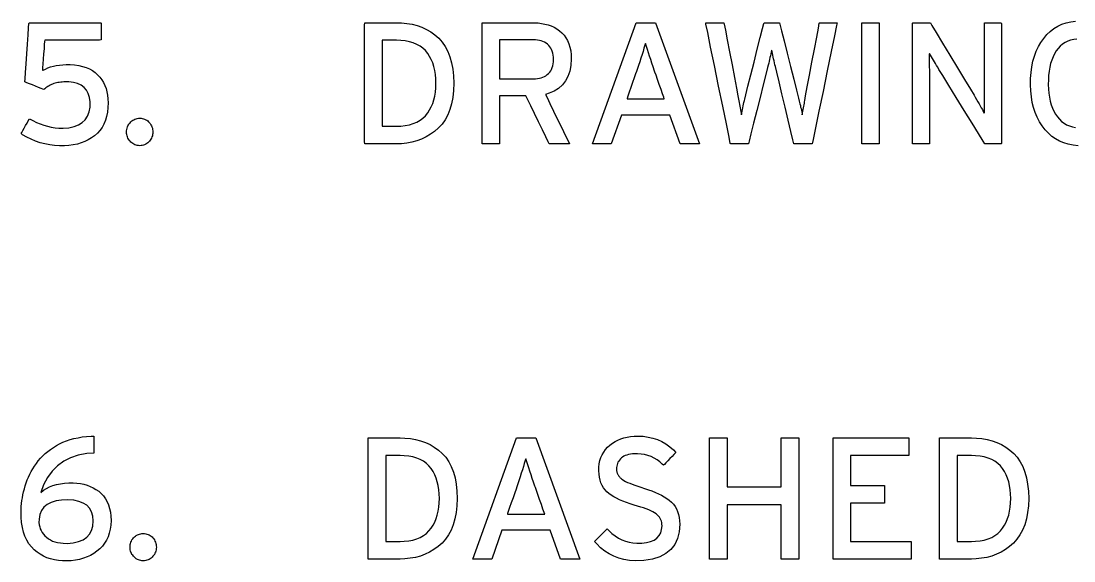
# Model space of a CAD drawing. Extents: x 1 to 47.7, y 0.2 to 35.
# Drawn here: x 1.028 to 3.309, y 21.796 to 22.966 of the extents above; entities that cross this region are included whole.
import ezdxf

# ---------------------------------------------------------------- set-up
doc = ezdxf.new("R2010")
doc.units = 0
doc.header["$MEASUREMENT"] = 0
doc.layers.add('7_0_____DWG', color=7, linetype='CONTINUOUS')

msp = doc.modelspace()

# ---------------------------------------------------------------- linework, layer by layer
at = {"layer": '7_0_____DWG'}
for points in [[(1.2165, 22.7891), (1.2161, 22.7786), (1.215, 22.7687), (1.2131, 22.7595), (1.2106, 22.7509), (1.2073, 22.7429), (1.2034, 22.7356), (1.1987, 22.7289), (1.1933, 22.7229), (1.1873, 22.7175), (1.1807, 22.7127), (1.1737, 22.7085), (1.1662, 22.7049), (1.1583, 22.7019), (1.1499, 22.6995), (1.141, 22.6977), (1.1317, 22.6965), (1.1219, 22.6959), (1.1114, 22.6959), (1.1007, 22.6965), (1.0901, 22.6978), (1.0798, 22.6998), (1.0696, 22.7024), (1.0596, 22.7058), (1.0498, 22.7098), (1.0402, 22.7144), (1.0308, 22.7198), (1.028, 22.7222), (1.0295, 22.7248), (1.0318, 22.7289), (1.0347, 22.734), (1.0378, 22.7395), (1.0409, 22.7449), (1.0435, 22.7495), (1.0454, 22.7528), (1.0462, 22.7542), (1.0532, 22.7504), (1.0612, 22.7465), (1.0692, 22.7432), (1.0772, 22.7403), (1.0854, 22.738), (1.0935, 22.7362), (1.1017, 22.7349), (1.11, 22.7341), (1.1189, 22.7339), (1.1316, 22.7349), (1.1428, 22.7372), (1.1524, 22.7409), (1.1605, 22.7459), (1.1671, 22.7523), (1.172, 22.76), (1.1755, 22.7691), (1.1774, 22.7795), (1.1776, 22.7907), (1.1763, 22.8004), (1.1737, 22.8089), (1.1698, 22.8162), (1.1647, 22.8222), (1.1582, 22.827), (1.1505, 22.8306), (1.1415, 22.833), (1.1312, 22.8341), (1.1242, 22.8342), (1.1207, 22.8341), (1.1173, 22.8339), (1.1141, 22.8336), (1.1109, 22.8331), (1.1078, 22.8326), (1.1048, 22.832), (1.1019, 22.8312), (1.0991, 22.8304), (1.0964, 22.8293), (1.0938, 22.8282), (1.0913, 22.8269), (1.0888, 22.8256), (1.0863, 22.8242), (1.0839, 22.8227), (1.0816, 22.8211), (1.0793, 22.8195), (1.077, 22.8177), (1.0755, 22.8183), (1.0716, 22.8199), (1.066, 22.8222), (1.0594, 22.8249), (1.0525, 22.8277), (1.046, 22.8303), (1.0407, 22.8325), (1.0373, 22.8339), (1.0364, 22.8345), (1.0369, 22.841), (1.0378, 22.8547), (1.0391, 22.8734), (1.0405, 22.8947), (1.042, 22.9163), (1.0433, 22.9361), (1.0444, 22.9517), (1.045, 22.9609), (1.0463, 22.9624), (1.0564, 22.9624), (1.0747, 22.9624), (1.0984, 22.9624), (1.1247, 22.9624), (1.1508, 22.9624), (1.1741, 22.9624), (1.1916, 22.9624), (1.2006, 22.9624), (1.2013, 22.9618), (1.2013, 22.9589), (1.2013, 22.9541), (1.2013, 22.9483), (1.2013, 22.9419), (1.2013, 22.9358), (1.2013, 22.9305), (1.2013, 22.9267), (1.2013, 22.9251), (1.1978, 22.925), (1.1868, 22.925), (1.1703, 22.925), (1.1506, 22.925), (1.1298, 22.925), (1.1101, 22.925), (1.0937, 22.925), (1.0827, 22.925), (1.0792, 22.925), (1.0789, 22.9221), (1.0784, 22.9153), (1.0777, 22.9059), (1.0769, 22.8949), (1.0761, 22.8835), (1.0753, 22.8731), (1.0746, 22.8647), (1.0743, 22.8595), (1.0758, 22.8593), (1.0808, 22.8621), (1.0862, 22.8645), (1.0919, 22.8665), (1.098, 22.8683), (1.1044, 22.8696), (1.1111, 22.8707), (1.1182, 22.8714), (1.1256, 22.8718), (1.1345, 22.8718), (1.1439, 22.8711), (1.1528, 22.8698), (1.1611, 22.8679), (1.1687, 22.8655), (1.1759, 22.8624), (1.1824, 22.8588), (1.1884, 22.8546), (1.1938, 22.8498), (1.1986, 22.8445), (1.2028, 22.8389), (1.2064, 22.8328), (1.2095, 22.8264), (1.212, 22.8197), (1.214, 22.8126), (1.2154, 22.8051), (1.2163, 22.7973)], [(1.9655, 22.8312), (1.9648, 22.8154), (1.9631, 22.8007), (1.9605, 22.787), (1.9568, 22.7744), (1.9522, 22.7628), (1.9466, 22.7523), (1.94, 22.7428), (1.9323, 22.7344), (1.9239, 22.727), (1.9149, 22.7206), (1.9056, 22.715), (1.8957, 22.7103), (1.8854, 22.7065), (1.8747, 22.7036), (1.8635, 22.7015), (1.8519, 22.7003), (1.8415, 22.7), (1.8381, 22.7), (1.8304, 22.7), (1.8199, 22.7), (1.8078, 22.7), (1.7957, 22.7), (1.7848, 22.7), (1.7767, 22.7), (1.7725, 22.7), (1.7723, 22.7053), (1.7723, 22.7281), (1.7723, 22.7641), (1.7723, 22.808), (1.7723, 22.8544), (1.7723, 22.8983), (1.7723, 22.9342), (1.7723, 22.9571), (1.7725, 22.9624), (1.7767, 22.9624), (1.7848, 22.9624), (1.7957, 22.9624), (1.8078, 22.9624), (1.8199, 22.9624), (1.8304, 22.9624), (1.8381, 22.9624), (1.8415, 22.9624), (1.8521, 22.9622), (1.8639, 22.9611), (1.8753, 22.9592), (1.8861, 22.9563), (1.8965, 22.9526), (1.9064, 22.948), (1.9157, 22.9425), (1.9246, 22.9362), (1.933, 22.9289), (1.9404, 22.9204), (1.9469, 22.9108), (1.9525, 22.9002), (1.957, 22.8886), (1.9606, 22.8758), (1.9632, 22.862), (1.9648, 22.8471)], [(2.22, 22.8839), (2.219, 22.87), (2.2166, 22.8574), (2.2127, 22.8461), (2.2074, 22.8362), (2.2007, 22.8275), (2.1925, 22.8202), (2.1829, 22.8142), (2.1718, 22.8095), (2.1643, 22.8067), (2.1675, 22.8001), (2.1735, 22.7875), (2.1815, 22.7711), (2.1904, 22.7528), (2.1992, 22.7345), (2.207, 22.7184), (2.2129, 22.7063), (2.2158, 22.7003), (2.215, 22.7), (2.2113, 22.7), (2.2055, 22.7), (2.1984, 22.7), (2.1908, 22.7), (2.1835, 22.7), (2.1774, 22.7), (2.1733, 22.7), (2.1719, 22.7), (2.1697, 22.7045), (2.1645, 22.7153), (2.1572, 22.7304), (2.1488, 22.7478), (2.1401, 22.7657), (2.1321, 22.7821), (2.1259, 22.795), (2.1222, 22.8026), (2.1211, 22.8038), (2.1173, 22.8038), (2.1103, 22.8038), (2.1014, 22.8038), (2.0915, 22.8038), (2.0818, 22.8038), (2.0733, 22.8038), (2.0671, 22.8038), (2.0642, 22.8038), (2.0642, 22.8012), (2.0642, 22.792), (2.0642, 22.7779), (2.0642, 22.7609), (2.0642, 22.7429), (2.0642, 22.7259), (2.0642, 22.7119), (2.0642, 22.7026), (2.0641, 22.7), (2.0622, 22.7), (2.0582, 22.7), (2.0527, 22.7), (2.0464, 22.7), (2.04, 22.7), (2.0342, 22.7), (2.0297, 22.7), (2.0271, 22.7), (2.0268, 22.703), (2.0268, 22.7222), (2.0268, 22.7549), (2.0268, 22.7963), (2.0268, 22.8415), (2.0268, 22.8856), (2.0268, 22.9237), (2.0268, 22.9509), (2.0268, 22.9623), (2.0303, 22.9624), (2.0408, 22.9624), (2.0563, 22.9624), (2.0747, 22.9624), (2.0939, 22.9624), (2.112, 22.9624), (2.1267, 22.9624), (2.1361, 22.9624), (2.1405, 22.9624), (2.1482, 22.962), (2.1557, 22.9611), (2.1629, 22.9597), (2.1697, 22.9578), (2.1763, 22.9554), (2.1825, 22.9525), (2.1884, 22.9491), (2.1941, 22.9452), (2.1994, 22.9408), (2.2042, 22.9357), (2.2083, 22.93), (2.2118, 22.9238), (2.2147, 22.917), (2.2169, 22.9096), (2.2186, 22.9016), (2.2196, 22.8931)], [(2.742, 22.7), (2.7406, 22.7), (2.7368, 22.7), (2.7313, 22.7), (2.7248, 22.7), (2.7181, 22.7), (2.7118, 22.7), (2.7066, 22.7), (2.7032, 22.7), (2.7022, 22.7003), (2.7002, 22.7088), (2.6958, 22.7268), (2.6899, 22.7513), (2.6832, 22.7794), (2.6763, 22.8081), (2.6699, 22.8343), (2.6649, 22.8551), (2.662, 22.8674), (2.661, 22.8714), (2.66, 22.8757), (2.6591, 22.8799), (2.6581, 22.884), (2.6573, 22.888), (2.6564, 22.8919), (2.6556, 22.8957), (2.6549, 22.8994), (2.6542, 22.903), (2.6535, 22.9021), (2.6527, 22.8985), (2.652, 22.8947), (2.6512, 22.8909), (2.6503, 22.887), (2.6494, 22.8829), (2.6485, 22.8788), (2.6476, 22.8746), (2.6466, 22.8702), (2.6453, 22.8652), (2.6416, 22.8503), (2.6359, 22.8278), (2.629, 22.8007), (2.6218, 22.7719), (2.6148, 22.7444), (2.609, 22.7213), (2.605, 22.7055), (2.6036, 22.7), (2.6021, 22.7), (2.5982, 22.7), (2.5927, 22.7), (2.5864, 22.7), (2.5797, 22.7), (2.5736, 22.7), (2.5686, 22.7), (2.5654, 22.7), (2.5644, 22.7007), (2.5616, 22.7147), (2.5558, 22.7432), (2.548, 22.7816), (2.5391, 22.8253), (2.53, 22.8696), (2.5218, 22.9098), (2.5154, 22.9414), (2.5117, 22.9597), (2.5115, 22.9624), (2.5141, 22.9624), (2.5188, 22.9624), (2.5248, 22.9624), (2.5315, 22.9624), (2.5382, 22.9624), (2.544, 22.9624), (2.5485, 22.9624), (2.5507, 22.9624), (2.5514, 22.9595), (2.5539, 22.9465), (2.5579, 22.9254), (2.5628, 22.8994), (2.5682, 22.8713), (2.5733, 22.844), (2.5778, 22.8205), (2.581, 22.8038), (2.5823, 22.7966), (2.583, 22.7932), (2.5837, 22.7894), (2.5844, 22.7855), (2.5851, 22.7816), (2.5858, 22.7777), (2.5864, 22.7738), (2.5871, 22.7698), (2.5877, 22.7657), (2.5883, 22.7625), (2.5891, 22.7665), (2.5899, 22.7705), (2.5907, 22.7744), (2.5915, 22.7783), (2.5923, 22.7822), (2.5931, 22.786), (2.594, 22.7898), (2.5948, 22.7936), (2.5955, 22.7968), (2.5979, 22.8062), (2.6026, 22.8247), (2.6088, 22.8493), (2.6158, 22.877), (2.6229, 22.905), (2.6293, 22.9303), (2.6343, 22.9499), (2.6371, 22.961), (2.6378, 22.9624), (2.6402, 22.9624), (2.6442, 22.9624), (2.6494, 22.9624), (2.6551, 22.9624), (2.6607, 22.9624), (2.6656, 22.9624), (2.6693, 22.9624), (2.6711, 22.9624), (2.672, 22.959), (2.6755, 22.9451), (2.681, 22.9232), (2.6877, 22.8964), (2.695, 22.8676), (2.702, 22.8398), (2.7079, 22.816), (2.7121, 22.7992), (2.7138, 22.7925), (2.7146, 22.7896), (2.7153, 22.7863), (2.7161, 22.7831), (2.7168, 22.7797), (2.7176, 22.7762), (2.7183, 22.7727), (2.719, 22.769), (2.7197, 22.7653), (2.7204, 22.7627), (2.7211, 22.7667), (2.7218, 22.7706), (2.7225, 22.7743), (2.7232, 22.7779), (2.7237, 22.7814), (2.7243, 22.7847), (2.7248, 22.7879), (2.7253, 22.791), (2.7257, 22.7938), (2.7276, 22.8039), (2.7312, 22.8232), (2.736, 22.8485), (2.7413, 22.8769), (2.7467, 22.9053), (2.7515, 22.9309), (2.7552, 22.9505), (2.7572, 22.9613), (2.7579, 22.9624), (2.7607, 22.9624), (2.7654, 22.9624), (2.7713, 22.9624), (2.7777, 22.9624), (2.7841, 22.9624), (2.7896, 22.9624), (2.7937, 22.9624), (2.7956, 22.9624), (2.7945, 22.9564), (2.7899, 22.9342), (2.7829, 22.8999), (2.7744, 22.8581), (2.7652, 22.8136), (2.7565, 22.7708), (2.7491, 22.7346), (2.744, 22.7094)], [(3.1157, 22.7), (3.112, 22.706), (3.1022, 22.722), (3.088, 22.7451), (3.0713, 22.7722), (3.0539, 22.8004), (3.0378, 22.8266), (3.0246, 22.848), (3.0163, 22.8614), (3.0137, 22.8658), (3.0112, 22.8699), (3.0089, 22.8739), (3.0065, 22.8778), (3.0043, 22.8815), (3.0022, 22.8852), (3.0001, 22.8887), (2.9981, 22.8921), (2.9962, 22.8954), (2.9954, 22.8933), (2.9954, 22.887), (2.9954, 22.8805), (2.9955, 22.8737), (2.9955, 22.8668), (2.9956, 22.8597), (2.9956, 22.8524), (2.9957, 22.8449), (2.9958, 22.8371), (2.9958, 22.8323), (2.9958, 22.8201), (2.9958, 22.8017), (2.9958, 22.7797), (2.9958, 22.7563), (2.9958, 22.7343), (2.9958, 22.7159), (2.9958, 22.7037), (2.9958, 22.7), (2.994, 22.7), (2.9902, 22.7), (2.9848, 22.7), (2.9787, 22.7), (2.9724, 22.7), (2.9666, 22.7), (2.962, 22.7), (2.9593, 22.7), (2.9588, 22.7018), (2.9588, 22.7188), (2.9588, 22.7498), (2.9588, 22.7899), (2.9588, 22.8344), (2.9588, 22.8786), (2.9588, 22.9177), (2.9588, 22.9469), (2.9588, 22.9616), (2.9596, 22.9624), (2.9628, 22.9624), (2.9678, 22.9624), (2.974, 22.9624), (2.9806, 22.9624), (2.987, 22.9624), (2.9925, 22.9624), (2.9962, 22.9624), (2.9977, 22.9624), (3.0012, 22.9565), (3.0106, 22.941), (3.0241, 22.9185), (3.04, 22.8921), (3.0566, 22.8647), (3.072, 22.8392), (3.0845, 22.8184), (3.0924, 22.8053), (3.0951, 22.8008), (3.0979, 22.7959), (3.1007, 22.7912), (3.1033, 22.7867), (3.1058, 22.7823), (3.1081, 22.7781), (3.1104, 22.7741), (3.1125, 22.7702), (3.1146, 22.7666), (3.1153, 22.7687), (3.1153, 22.7752), (3.1152, 22.7819), (3.1151, 22.7887), (3.1151, 22.7958), (3.1151, 22.803), (3.115, 22.8104), (3.115, 22.818), (3.115, 22.8258), (3.115, 22.8306), (3.115, 22.8428), (3.115, 22.8611), (3.115, 22.8831), (3.115, 22.9063), (3.115, 22.9283), (3.115, 22.9466), (3.115, 22.9587), (3.115, 22.9624), (3.1168, 22.9624), (3.1206, 22.9624), (3.126, 22.9624), (3.1321, 22.9624), (3.1384, 22.9624), (3.1442, 22.9624), (3.1488, 22.9624), (3.1515, 22.9624), (3.152, 22.9605), (3.152, 22.9435), (3.152, 22.9126), (3.152, 22.8725), (3.152, 22.828), (3.152, 22.7838), (3.152, 22.7447), (3.152, 22.7154), (3.152, 22.7008), (3.1513, 22.7), (3.1483, 22.7), (3.1436, 22.7), (3.1378, 22.7), (3.1316, 22.7), (3.1257, 22.7), (3.1206, 22.7), (3.117, 22.7)], [(1.9267, 22.8312), (1.9264, 22.841), (1.9256, 22.8503), (1.9242, 22.8591), (1.9222, 22.8675), (1.9197, 22.8754), (1.9167, 22.8827), (1.9131, 22.8896), (1.9089, 22.8961), (1.9041, 22.902), (1.8985, 22.9072), (1.8922, 22.9118), (1.8853, 22.9156), (1.8776, 22.9188), (1.8693, 22.9212), (1.8602, 22.9229), (1.8505, 22.924), (1.8415, 22.9243), (1.84, 22.9243), (1.8365, 22.9243), (1.8318, 22.9243), (1.8264, 22.9243), (1.8209, 22.9243), (1.816, 22.9243), (1.8123, 22.9243), (1.8105, 22.9243), (1.8104, 22.9205), (1.8104, 22.9043), (1.8104, 22.8788), (1.8104, 22.8477), (1.8104, 22.8147), (1.8104, 22.7836), (1.8104, 22.758), (1.8104, 22.7419), (1.8105, 22.7381), (1.8123, 22.7381), (1.816, 22.7381), (1.8209, 22.7381), (1.8264, 22.7381), (1.8318, 22.7381), (1.8365, 22.7381), (1.84, 22.7381), (1.8415, 22.7381), (1.8505, 22.7384), (1.8602, 22.7395), (1.8693, 22.7412), (1.8776, 22.7437), (1.8853, 22.7469), (1.8922, 22.7509), (1.8985, 22.7555), (1.9041, 22.7609), (1.9089, 22.7669), (1.9131, 22.7733), (1.9167, 22.7801), (1.9197, 22.7875), (1.9222, 22.7953), (1.9242, 22.8035), (1.9256, 22.8123), (1.9264, 22.8215)], [(2.1816, 22.8828), (2.1813, 22.8877), (2.1808, 22.8922), (2.1799, 22.8965), (2.1787, 22.9005), (2.1773, 22.9041), (2.1755, 22.9075), (2.1734, 22.9105), (2.171, 22.9133), (2.1683, 22.9158), (2.1653, 22.9181), (2.162, 22.9201), (2.1586, 22.9218), (2.1549, 22.9231), (2.1509, 22.9241), (2.1467, 22.9249), (2.1423, 22.9253), (2.1382, 22.9254), (2.1346, 22.9254), (2.1264, 22.9254), (2.1151, 22.9254), (2.1022, 22.9254), (2.0892, 22.9254), (2.0776, 22.9254), (2.0688, 22.9254), (2.0644, 22.9254), (2.0642, 22.9237), (2.0642, 22.9163), (2.0642, 22.9047), (2.0642, 22.8906), (2.0642, 22.8756), (2.0642, 22.8615), (2.0642, 22.8499), (2.0642, 22.8425), (2.0644, 22.8408), (2.0688, 22.8408), (2.0776, 22.8408), (2.0892, 22.8408), (2.1022, 22.8408), (2.1151, 22.8408), (2.1264, 22.8408), (2.1346, 22.8408), (2.1382, 22.8408), (2.1422, 22.8409), (2.1466, 22.8413), (2.1507, 22.842), (2.1546, 22.843), (2.1583, 22.8443), (2.1617, 22.8458), (2.1649, 22.8477), (2.1679, 22.8499), (2.1707, 22.8523), (2.1731, 22.8551), (2.1753, 22.8581), (2.1771, 22.8614), (2.1787, 22.8651), (2.1799, 22.8691), (2.1808, 22.8733), (2.1813, 22.8779)], [(2.4003, 22.8578), (2.3974, 22.8665), (2.3946, 22.8747), (2.392, 22.8827), (2.3895, 22.8902), (2.3871, 22.8975), (2.3849, 22.9043), (2.3829, 22.9109), (2.3809, 22.9171), (2.3792, 22.9135), (2.3773, 22.9071), (2.3753, 22.9004), (2.3731, 22.8933), (2.3707, 22.8858), (2.3681, 22.8779), (2.3654, 22.8697), (2.3625, 22.861), (2.361, 22.8565), (2.3593, 22.8515), (2.3564, 22.8432), (2.3528, 22.8329), (2.349, 22.822), (2.3454, 22.8117), (2.3425, 22.8034), (2.3408, 22.7983), (2.341, 22.7974), (2.3467, 22.7974), (2.3572, 22.7974), (2.3707, 22.7974), (2.3854, 22.7974), (2.3995, 22.7974), (2.4114, 22.7974), (2.4192, 22.7974), (2.4214, 22.7975), (2.4202, 22.8009), (2.4177, 22.8081), (2.4143, 22.8178), (2.4105, 22.8287), (2.4067, 22.8395), (2.4035, 22.8488), (2.4012, 22.8554)], [(1.3136, 22.7254), (1.3134, 22.7226), (1.313, 22.7199), (1.3124, 22.7173), (1.3116, 22.7148), (1.3106, 22.7124), (1.3093, 22.7101), (1.3079, 22.708), (1.3062, 22.7059), (1.3044, 22.7039), (1.3024, 22.7021), (1.3003, 22.7006), (1.298, 22.6992), (1.2957, 22.6981), (1.2932, 22.6972), (1.2906, 22.6965), (1.2879, 22.696), (1.285, 22.6958), (1.2823, 22.696), (1.2796, 22.6965), (1.2771, 22.6972), (1.2747, 22.6981), (1.2724, 22.6992), (1.2702, 22.7006), (1.2681, 22.7021), (1.2661, 22.7039), (1.2641, 22.7059), (1.2624, 22.708), (1.2608, 22.7101), (1.2595, 22.7124), (1.2584, 22.7148), (1.2576, 22.7173), (1.257, 22.7199), (1.2566, 22.7226), (1.2565, 22.7254), (1.2566, 22.7284), (1.257, 22.7312), (1.2576, 22.734), (1.2584, 22.7366), (1.2595, 22.7391), (1.2608, 22.7414), (1.2624, 22.7437), (1.2641, 22.7458), (1.2661, 22.7478), (1.2681, 22.7495), (1.2702, 22.751), (1.2724, 22.7523), (1.2747, 22.7534), (1.2771, 22.7542), (1.2796, 22.7548), (1.2823, 22.7553), (1.285, 22.7555), (1.2879, 22.7553), (1.2906, 22.7548), (1.2932, 22.7542), (1.2957, 22.7534), (1.298, 22.7523), (1.3003, 22.751), (1.3024, 22.7495), (1.3044, 22.7478), (1.3062, 22.7458), (1.3079, 22.7437), (1.3093, 22.7414), (1.3106, 22.7391), (1.3116, 22.7366), (1.3124, 22.734), (1.313, 22.7312), (1.3134, 22.7284)], [(1.223, 21.8832), (1.2224, 21.8736), (1.2212, 21.8646), (1.2192, 21.8561), (1.2166, 21.8482), (1.2132, 21.8408), (1.209, 21.834), (1.2042, 21.8277), (1.1987, 21.8219), (1.1924, 21.8167), (1.1857, 21.812), (1.1786, 21.8079), (1.1711, 21.8044), (1.1631, 21.8015), (1.1548, 21.7992), (1.146, 21.7975), (1.1368, 21.7963), (1.1272, 21.7958), (1.1177, 21.7959), (1.1088, 21.7966), (1.1002, 21.798), (1.092, 21.8001), (1.0841, 21.8028), (1.0766, 21.8062), (1.0695, 21.8102), (1.0627, 21.8149), (1.0563, 21.8202), (1.0503, 21.8263), (1.045, 21.8331), (1.0404, 21.8407), (1.0365, 21.8492), (1.0334, 21.8584), (1.031, 21.8685), (1.0292, 21.8793), (1.0283, 21.891), (1.028, 21.9019), (1.0281, 21.908), (1.0285, 21.9141), (1.0291, 21.9203), (1.0299, 21.9266), (1.0309, 21.9329), (1.0321, 21.9393), (1.0335, 21.9457), (1.0351, 21.9522), (1.037, 21.9587), (1.0391, 21.9651), (1.0415, 21.9714), (1.0441, 21.9775), (1.047, 21.9837), (1.0501, 21.9897), (1.0535, 21.9956), (1.0572, 22.0015), (1.0611, 22.0073), (1.0654, 22.0129), (1.0701, 22.0183), (1.0751, 22.0234), (1.0804, 22.0284), (1.086, 22.0331), (1.0919, 22.0375), (1.0981, 22.0418), (1.1046, 22.0458), (1.1114, 22.0496), (1.1186, 22.053), (1.1262, 22.0561), (1.1342, 22.0588), (1.1426, 22.0611), (1.1514, 22.063), (1.1605, 22.0645), (1.1701, 22.0656), (1.1801, 22.0663), (1.1856, 22.0663), (1.1856, 22.0638), (1.1856, 22.0594), (1.1856, 22.0537), (1.1856, 22.0474), (1.1856, 22.0411), (1.1856, 22.0357), (1.1856, 22.0316), (1.1856, 22.0297), (1.1703, 22.0284), (1.152, 22.025), (1.1353, 22.0195), (1.1203, 22.0119), (1.1069, 22.0022), (1.0952, 21.9904), (1.0852, 21.9766), (1.0769, 21.9606), (1.0711, 21.9444), (1.0768, 21.949), (1.0831, 21.9529), (1.0899, 21.9563), (1.0971, 21.9592), (1.105, 21.9615), (1.1133, 21.9632), (1.1222, 21.9644), (1.1316, 21.965), (1.1408, 21.9651), (1.1488, 21.9646), (1.1565, 21.9636), (1.1639, 21.9621), (1.1709, 21.9601), (1.1777, 21.9575), (1.1842, 21.9545), (1.1903, 21.9509), (1.1962, 21.9468), (1.2017, 21.942), (1.2065, 21.9367), (1.2107, 21.9307), (1.2143, 21.9242), (1.2173, 21.9172), (1.2197, 21.9095), (1.2214, 21.9013), (1.2225, 21.8926)], [(1.973, 21.9312), (1.9723, 21.9154), (1.9706, 21.9007), (1.968, 21.887), (1.9643, 21.8744), (1.9597, 21.8628), (1.9541, 21.8523), (1.9475, 21.8428), (1.9399, 21.8344), (1.9314, 21.827), (1.9225, 21.8206), (1.9131, 21.815), (1.9032, 21.8103), (1.893, 21.8065), (1.8822, 21.8036), (1.8711, 21.8015), (1.8594, 21.8003), (1.849, 21.8), (1.8456, 21.8), (1.838, 21.8), (1.8274, 21.8), (1.8153, 21.8), (1.8032, 21.8), (1.7923, 21.8), (1.7842, 21.8), (1.7801, 21.8), (1.7798, 21.8053), (1.7798, 21.8281), (1.7798, 21.8641), (1.7798, 21.9079), (1.7798, 21.9544), (1.7798, 21.9983), (1.7798, 22.0342), (1.7798, 22.057), (1.7801, 22.0624), (1.7842, 22.0624), (1.7923, 22.0624), (1.8032, 22.0624), (1.8153, 22.0624), (1.8274, 22.0624), (1.838, 22.0624), (1.8456, 22.0624), (1.849, 22.0624), (1.8596, 22.0622), (1.8715, 22.0611), (1.8828, 22.0591), (1.8936, 22.0563), (1.904, 22.0526), (1.9139, 22.048), (1.9232, 22.0425), (1.9321, 22.0362), (1.9405, 22.0288), (1.948, 22.0204), (1.9544, 22.0108), (1.96, 22.0002), (1.9645, 21.9885), (1.9681, 21.9758), (1.9707, 21.962), (1.9723, 21.9471)], [(2.4549, 21.8753), (2.4538, 21.8588), (2.4503, 21.8441), (2.4443, 21.8314), (2.4359, 21.8207), (2.4249, 21.8118), (2.4115, 21.8049), (2.3957, 21.7999), (2.3774, 21.7968), (2.3583, 21.7958), (2.3458, 21.7968), (2.3339, 21.7989), (2.3226, 21.8019), (2.3119, 21.806), (2.3018, 21.8111), (2.2923, 21.8172), (2.2834, 21.8244), (2.2751, 21.8326), (2.2705, 21.8383), (2.2721, 21.84), (2.2752, 21.8431), (2.2793, 21.8471), (2.2839, 21.8517), (2.2884, 21.8562), (2.2926, 21.8603), (2.2957, 21.8635), (2.2974, 21.8652), (2.3013, 21.8615), (2.308, 21.8554), (2.3149, 21.85), (2.322, 21.8454), (2.3294, 21.8416), (2.3371, 21.8386), (2.3451, 21.8364), (2.3533, 21.8349), (2.3617, 21.8342), (2.3725, 21.8345), (2.3828, 21.8357), (2.3917, 21.838), (2.3992, 21.8412), (2.4054, 21.8454), (2.4102, 21.8506), (2.4136, 21.8568), (2.4157, 21.8639), (2.4165, 21.8721), (2.4163, 21.8757), (2.4159, 21.8789), (2.4151, 21.882), (2.414, 21.8849), (2.4126, 21.8877), (2.4108, 21.8904), (2.4088, 21.8929), (2.4064, 21.8953), (2.4036, 21.8976), (2.4003, 21.8998), (2.3966, 21.902), (2.3923, 21.9042), (2.3876, 21.9064), (2.3823, 21.9085), (2.3766, 21.9106), (2.3704, 21.9127), (2.3637, 21.9148), (2.356, 21.917), (2.3474, 21.9196), (2.3393, 21.9224), (2.3317, 21.9253), (2.3246, 21.9284), (2.3181, 21.9316), (2.3121, 21.9349), (2.3066, 21.9384), (2.3016, 21.942), (2.2971, 21.9457), (2.2931, 21.9498), (2.2896, 21.9543), (2.2867, 21.9593), (2.2842, 21.9648), (2.2823, 21.9707), (2.2809, 21.9771), (2.28, 21.984), (2.2795, 21.9913), (2.2797, 21.999), (2.2806, 22.0063), (2.282, 22.0133), (2.2841, 22.0199), (2.2868, 22.0261), (2.2901, 22.0319), (2.294, 22.0374), (2.2985, 22.0424), (2.3036, 22.0471), (2.3091, 22.0512), (2.3148, 22.0548), (2.3209, 22.0579), (2.3273, 22.0605), (2.334, 22.0627), (2.3411, 22.0643), (2.3484, 22.0656), (2.3561, 22.0663), (2.3645, 22.0666), (2.3757, 22.066), (2.3864, 22.0644), (2.3966, 22.062), (2.4064, 22.0587), (2.4158, 22.0545), (2.4247, 22.0494), (2.4332, 22.0434), (2.4412, 22.0365), (2.4465, 22.0309), (2.445, 22.0294), (2.4421, 22.0263), (2.4381, 22.0222), (2.4336, 22.0176), (2.4291, 22.0129), (2.425, 22.0086), (2.4218, 22.0052), (2.4199, 22.0033), (2.4171, 22.0057), (2.4116, 22.0107), (2.4057, 22.0152), (2.3994, 22.0189), (2.3929, 22.0221), (2.3859, 22.0245), (2.3787, 22.0264), (2.3711, 22.0276), (2.3631, 22.0281), (2.3571, 22.028), (2.3524, 22.0277), (2.348, 22.0271), (2.344, 22.0263), (2.3402, 22.0253), (2.3368, 22.0241), (2.3337, 22.0226), (2.3309, 22.021), (2.3284, 22.0191), (2.3262, 22.0169), (2.3242, 22.0146), (2.3226, 22.0122), (2.3211, 22.0097), (2.32, 22.0071), (2.3191, 22.0043), (2.3184, 22.0014), (2.3181, 21.9984), (2.3179, 21.9954), (2.318, 21.9939), (2.3181, 21.9924), (2.3182, 21.991), (2.3185, 21.9896), (2.3188, 21.9883), (2.3191, 21.987), (2.3195, 21.9858), (2.32, 21.9846), (2.3206, 21.9835), (2.3212, 21.9822), (2.3219, 21.981), (2.3228, 21.9798), (2.3238, 21.9786), (2.3248, 21.9774), (2.326, 21.9762), (2.3273, 21.9751), (2.3286, 21.9739), (2.3307, 21.9724), (2.3339, 21.9703), (2.3376, 21.9683), (2.3419, 21.9662), (2.3466, 21.9641), (2.3519, 21.9619), (2.3577, 21.9598), (2.3639, 21.9576), (2.3707, 21.9554), (2.3787, 21.953), (2.3869, 21.9503), (2.3947, 21.9475), (2.402, 21.9445), (2.4089, 21.9414), (2.4153, 21.9381), (2.4214, 21.9347), (2.427, 21.9311), (2.4321, 21.9274), (2.4368, 21.9234), (2.441, 21.919), (2.4446, 21.9141), (2.4477, 21.9088), (2.4502, 21.903), (2.4522, 21.8968), (2.4537, 21.8901), (2.4546, 21.8829)], [(3.2108, 21.9312), (3.2101, 21.9154), (3.2084, 21.9007), (3.2058, 21.887), (3.2021, 21.8744), (3.1975, 21.8628), (3.1919, 21.8523), (3.1853, 21.8428), (3.1777, 21.8344), (3.1692, 21.827), (3.1602, 21.8206), (3.1509, 21.815), (3.141, 21.8103), (3.1308, 21.8065), (3.12, 21.8036), (3.1088, 21.8015), (3.0972, 21.8003), (3.0868, 21.8), (3.0834, 21.8), (3.0757, 21.8), (3.0652, 21.8), (3.0531, 21.8), (3.041, 21.8), (3.0301, 21.8), (3.022, 21.8), (3.0179, 21.8), (3.0176, 21.8053), (3.0176, 21.8281), (3.0176, 21.8641), (3.0176, 21.9079), (3.0176, 21.9544), (3.0176, 21.9983), (3.0176, 22.0342), (3.0176, 22.057), (3.0179, 22.0624), (3.022, 22.0624), (3.0301, 22.0624), (3.041, 22.0624), (3.0531, 22.0624), (3.0652, 22.0624), (3.0757, 22.0624), (3.0834, 22.0624), (3.0868, 22.0624), (3.0974, 22.0622), (3.1093, 22.0611), (3.1206, 22.0591), (3.1314, 22.0563), (3.1418, 22.0526), (3.1517, 22.048), (3.161, 22.0425), (3.1699, 22.0362), (3.1783, 22.0288), (3.1858, 22.0204), (3.1922, 22.0108), (3.1978, 22.0002), (3.2023, 21.9885), (3.2059, 21.9758), (3.2085, 21.962), (3.2101, 21.9471)], [(1.9342, 21.9312), (1.9339, 21.941), (1.9331, 21.9503), (1.9317, 21.9591), (1.9297, 21.9675), (1.9273, 21.9754), (1.9242, 21.9827), (1.9206, 21.9896), (1.9164, 21.996), (1.9116, 22.002), (1.906, 22.0072), (1.8998, 22.0118), (1.8928, 22.0156), (1.8851, 22.0187), (1.8768, 22.0212), (1.8677, 22.0229), (1.858, 22.024), (1.8491, 22.0243), (1.8475, 22.0243), (1.8441, 22.0243), (1.8393, 22.0243), (1.8339, 22.0243), (1.8284, 22.0243), (1.8235, 22.0243), (1.8198, 22.0243), (1.818, 22.0243), (1.8179, 22.0205), (1.8179, 22.0043), (1.8179, 21.9788), (1.8179, 21.9477), (1.8179, 21.9147), (1.8179, 21.8836), (1.8179, 21.858), (1.8179, 21.8418), (1.818, 21.8381), (1.8198, 21.8381), (1.8235, 21.8381), (1.8284, 21.8381), (1.8339, 21.8381), (1.8393, 21.8381), (1.8441, 21.8381), (1.8475, 21.8381), (1.8491, 21.8381), (1.858, 21.8384), (1.8677, 21.8395), (1.8768, 21.8412), (1.8851, 21.8437), (1.8928, 21.8469), (1.8998, 21.8509), (1.906, 21.8555), (1.9116, 21.8609), (1.9164, 21.8669), (1.9206, 21.8733), (1.9242, 21.8801), (1.9273, 21.8875), (1.9297, 21.8953), (1.9317, 21.9035), (1.9331, 21.9123), (1.9339, 21.9215)], [(2.1412, 21.9578), (2.1383, 21.9664), (2.1355, 21.9747), (2.1329, 21.9826), (2.1304, 21.9902), (2.1281, 21.9975), (2.1258, 22.0043), (2.1238, 22.0109), (2.1218, 22.0171), (2.1201, 22.0135), (2.1182, 22.0071), (2.1162, 22.0004), (2.114, 21.9933), (2.1116, 21.9858), (2.1091, 21.9779), (2.1063, 21.9696), (2.1035, 21.961), (2.1019, 21.9565), (2.1002, 21.9515), (2.0973, 21.9432), (2.0937, 21.9329), (2.0899, 21.9219), (2.0863, 21.9117), (2.0835, 21.9033), (2.0817, 21.8983), (2.0819, 21.8974), (2.0877, 21.8974), (2.0981, 21.8974), (2.1116, 21.8974), (2.1263, 21.8974), (2.1404, 21.8974), (2.1523, 21.8974), (2.1602, 21.8974), (2.1623, 21.8975), (2.1611, 21.9009), (2.1586, 21.9081), (2.1552, 21.9178), (2.1514, 21.9287), (2.1476, 21.9395), (2.1444, 21.9488), (2.1421, 21.9553)], [(3.172, 21.9312), (3.1717, 21.941), (3.1709, 21.9503), (3.1695, 21.9591), (3.1675, 21.9675), (3.165, 21.9754), (3.162, 21.9827), (3.1584, 21.9896), (3.1542, 21.996), (3.1494, 22.002), (3.1438, 22.0072), (3.1376, 22.0118), (3.1306, 22.0156), (3.1229, 22.0187), (3.1146, 22.0212), (3.1055, 22.0229), (3.0958, 22.024), (3.0868, 22.0243), (3.0853, 22.0243), (3.0818, 22.0243), (3.0771, 22.0243), (3.0717, 22.0243), (3.0662, 22.0243), (3.0613, 22.0243), (3.0576, 22.0243), (3.0558, 22.0243), (3.0557, 22.0205), (3.0557, 22.0043), (3.0557, 21.9788), (3.0557, 21.9477), (3.0557, 21.9147), (3.0557, 21.8836), (3.0557, 21.858), (3.0557, 21.8418), (3.0558, 21.8381), (3.0576, 21.8381), (3.0613, 21.8381), (3.0662, 21.8381), (3.0717, 21.8381), (3.0771, 21.8381), (3.0818, 21.8381), (3.0853, 21.8381), (3.0868, 21.8381), (3.0958, 21.8384), (3.1055, 21.8395), (3.1146, 21.8412), (3.1229, 21.8437), (3.1306, 21.8469), (3.1376, 21.8509), (3.1438, 21.8555), (3.1494, 21.8609), (3.1542, 21.8669), (3.1584, 21.8733), (3.162, 21.8801), (3.165, 21.8875), (3.1675, 21.8953), (3.1695, 21.9035), (3.1709, 21.9123), (3.1717, 21.9215)], [(1.1845, 21.8825), (1.1835, 21.893), (1.1808, 21.9022), (1.1765, 21.91), (1.1704, 21.9164), (1.1627, 21.9214), (1.1533, 21.925), (1.1423, 21.9273), (1.1296, 21.9282), (1.1158, 21.9277), (1.1037, 21.9259), (1.0933, 21.9228), (1.0846, 21.9182), (1.0776, 21.9123), (1.0723, 21.905), (1.0688, 21.8964), (1.067, 21.8863), (1.0668, 21.8791), (1.0673, 21.8744), (1.0683, 21.87), (1.0696, 21.8657), (1.0715, 21.8616), (1.0737, 21.8578), (1.0764, 21.8541), (1.0796, 21.8505), (1.0832, 21.8472), (1.0872, 21.844), (1.0916, 21.8413), (1.0963, 21.839), (1.1015, 21.8372), (1.1071, 21.8357), (1.1131, 21.8347), (1.1195, 21.834), (1.1277, 21.8339), (1.141, 21.8351), (1.1524, 21.8376), (1.1622, 21.8416), (1.1702, 21.847), (1.1764, 21.8537), (1.1809, 21.8619), (1.1836, 21.8715)], [(1.3211, 21.8254), (1.3209, 21.8226), (1.3205, 21.8199), (1.3199, 21.8173), (1.3191, 21.8148), (1.3181, 21.8124), (1.3168, 21.8101), (1.3154, 21.808), (1.3137, 21.8059), (1.3119, 21.8039), (1.3099, 21.8021), (1.3078, 21.8006), (1.3055, 21.7992), (1.3032, 21.7981), (1.3007, 21.7972), (1.2981, 21.7965), (1.2954, 21.796), (1.2925, 21.7958), (1.2898, 21.796), (1.2871, 21.7965), (1.2846, 21.7972), (1.2822, 21.7981), (1.2799, 21.7992), (1.2777, 21.8006), (1.2756, 21.8021), (1.2736, 21.8039), (1.2716, 21.8059), (1.2699, 21.808), (1.2683, 21.8101), (1.267, 21.8124), (1.2659, 21.8148), (1.2651, 21.8173), (1.2645, 21.8199), (1.2641, 21.8226), (1.264, 21.8254), (1.2641, 21.8284), (1.2645, 21.8312), (1.2651, 21.8339), (1.2659, 21.8366), (1.267, 21.839), (1.2683, 21.8414), (1.2699, 21.8437), (1.2716, 21.8458), (1.2736, 21.8478), (1.2756, 21.8495), (1.2777, 21.851), (1.2799, 21.8523), (1.2822, 21.8534), (1.2846, 21.8542), (1.2871, 21.8548), (1.2898, 21.8552), (1.2925, 21.8554), (1.2954, 21.8552), (1.2981, 21.8548), (1.3007, 21.8542), (1.3032, 21.8534), (1.3055, 21.8523), (1.3078, 21.851), (1.3099, 21.8495), (1.3119, 21.8478), (1.3137, 21.8458), (1.3154, 21.8437), (1.3168, 21.8414), (1.3181, 21.839), (1.3191, 21.8366), (1.3199, 21.8339), (1.3205, 21.8312), (1.3209, 21.8284)]]:
    msp.add_lwpolyline(points, close=True, dxfattribs=at)
for points in [[(2.4555, 22.7), (2.4335, 22.7623), (2.3284, 22.7623), (2.3066, 22.7), (2.2658, 22.7), (2.3602, 22.9624), (2.402, 22.9624), (2.4976, 22.7), (2.4555, 22.7)], [(2.8491, 22.7), (2.8491, 22.9624), (2.8872, 22.9624), (2.8872, 22.7), (2.8491, 22.7)], [(3.3177, 22.6959), (3.3068, 22.697), (3.2966, 22.6989), (3.2869, 22.7019), (3.2777, 22.7057), (3.2691, 22.7105), (3.2611, 22.7162), (3.2536, 22.7229), (3.2467, 22.7305), (3.2402, 22.7389), (3.2344, 22.7478), (3.2294, 22.7574), (3.225, 22.7676), (3.2215, 22.7784), (3.2186, 22.7899), (3.2165, 22.802), (3.2151, 22.8147), (3.2145, 22.828), (3.2147, 22.8416), (3.2158, 22.8546), (3.2175, 22.8671), (3.22, 22.8789), (3.2232, 22.89), (3.2272, 22.9006), (3.2319, 22.9106), (3.2374, 22.9199), (3.2436, 22.9286), (3.2503, 22.9366), (3.2575, 22.9436), (3.2652, 22.9497), (3.2736, 22.9548), (3.2824, 22.959), (3.2919, 22.9623), (3.3019, 22.9647), (3.3124, 22.9661)], [(3.3152, 22.9271), (3.3082, 22.9261), (3.3016, 22.9245), (3.2954, 22.9222), (3.2897, 22.9193), (3.2843, 22.9158), (3.2793, 22.9116), (3.2748, 22.9068), (3.2706, 22.9014), (3.2668, 22.8952), (3.2635, 22.8886), (3.2607, 22.8815), (3.2583, 22.8739), (3.2564, 22.8658), (3.2549, 22.8572), (3.2539, 22.848), (3.2534, 22.8384), (3.2533, 22.8284), (3.2536, 22.8187), (3.2544, 22.8095), (3.2557, 22.8008), (3.2574, 22.7925), (3.2596, 22.7848), (3.2623, 22.7775), (3.2654, 22.7708), (3.2689, 22.7645), (3.2729, 22.7586), (3.2773, 22.7533), (3.2821, 22.7486), (3.2873, 22.7446), (3.2929, 22.7413), (3.2989, 22.7387), (3.3054, 22.7368), (3.3122, 22.7355)], [(2.1964, 21.8), (2.1744, 21.8623), (2.0693, 21.8623), (2.0475, 21.8), (2.0067, 21.8), (2.1012, 22.0624), (2.1429, 22.0624), (2.2385, 21.8), (2.1964, 21.8)], [(2.6745, 21.8), (2.6745, 21.9177), (2.5574, 21.9177), (2.5574, 21.8), (2.5194, 21.8), (2.5194, 22.0624), (2.5574, 22.0624), (2.5574, 21.9561), (2.6745, 21.9561), (2.6745, 22.0624), (2.7125, 22.0624), (2.7125, 21.8), (2.6745, 21.8)], [(2.7871, 21.8), (2.7871, 22.0624), (2.9509, 22.0624), (2.9509, 22.0243), (2.8251, 22.0243), (2.8251, 21.9591), (2.8982, 21.9591), (2.8982, 21.921), (2.8251, 21.921), (2.8251, 21.8381), (2.9564, 21.8381), (2.9564, 21.8), (2.7871, 21.8)]]:
    msp.add_lwpolyline(points, dxfattribs=at)

doc.saveas('drawing.dxf')
